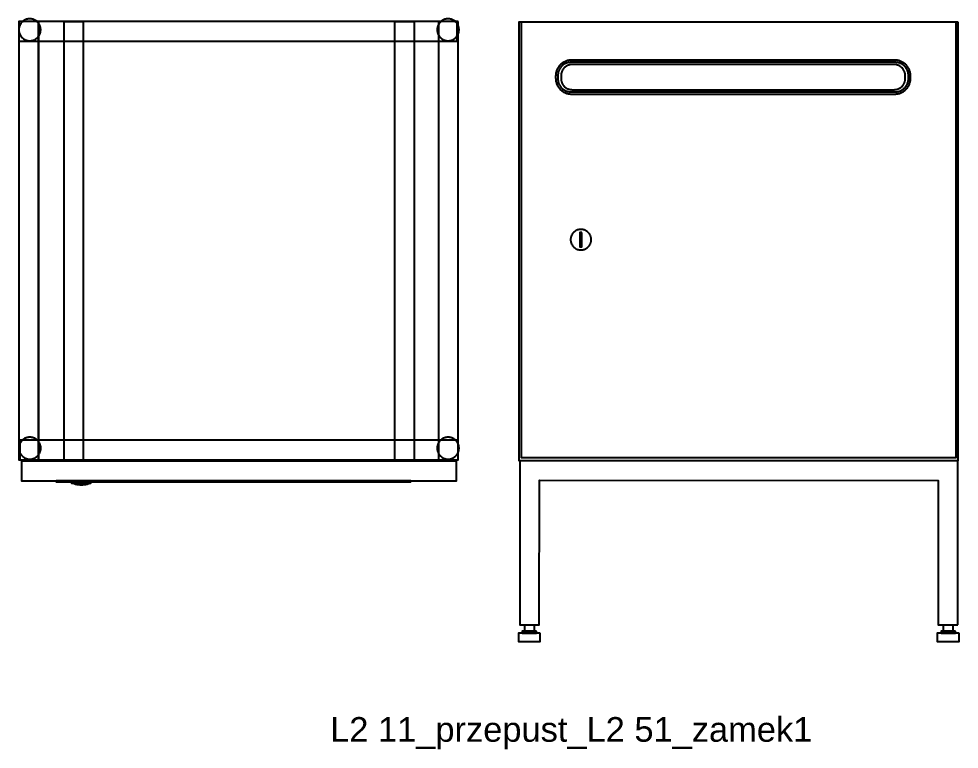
# Model space of a CAD drawing. Header units: millimetres. Extents: x 1075 to 13200, y 678 to 7235.
# Drawn here: x 1075 to 1934, y 6562 to 7228 of the extents above; entities that cross this region are included whole.
import ezdxf

# ---------------------------------------------------------------- set-up
doc = ezdxf.new("R2010")
doc.units = ezdxf.units.MM
doc.layers.add('cad-block.com', color=250, linetype='Continuous')
doc.styles.add('Arial', font='arial.ttf')

# ---------------------------------------------------------------- blocks, each defined once
blk = doc.blocks.new('Locker 1_top_dwgmodels.com')
at = {"color": 0}
for points in [[(-180.13, -7.47), (-180.14, -6.95), (-180.18, -6.45), (-180.24, -5.95), (-180.33, -5.45), (-180.44, -4.97), (-180.58, -4.5), (-180.74, -4.03), (-180.92, -3.58), (-181.12, -3.14), (-181.34, -2.7), (-181.58, -2.29), (-181.84, -1.88), (-182.12, -1.49), (-182.41, -1.11), (-182.73, -0.75), (-183.06, -0.4), (-183.41, -0.07), (-183.77, 0.25), (-184.15, 0.54), (-184.54, 0.82), (-184.95, 1.08), (-185.36, 1.32), (-185.8, 1.54), (-186.24, 1.74), (-186.69, 1.92), (-187.16, 2.08), (-187.63, 2.22), (-188.12, 2.33), (-188.61, 2.42), (-189.11, 2.48), (-189.61, 2.52), (-190.13, 2.53), (-190.64, 2.52), (-191.15, 2.48), (-191.65, 2.42), (-192.14, 2.33), (-192.63, 2.22), (-193.1, 2.08), (-193.57, 1.92), (-194.02, 1.74), (-194.46, 1.54), (-194.89, 1.32), (-195.31, 1.08), (-195.72, 0.82), (-196.11, 0.54), (-196.49, 0.25), (-196.85, -0.07), (-197.2, -0.4), (-197.53, -0.75), (-197.84, -1.11), (-198.14, -1.49), (-198.42, -1.88), (-198.68, -2.29), (-198.92, -2.7), (-199.14, -3.14), (-199.34, -3.58), (-199.52, -4.03), (-199.68, -4.5), (-199.81, -4.97), (-199.93, -5.45), (-200.01, -5.95), (-200.08, -6.45), (-200.12, -6.95), (-200.13, -7.47), (-200.12, -7.98), (-200.08, -8.49), (-200.01, -8.99), (-199.93, -9.48), (-199.81, -9.97), (-199.68, -10.44), (-199.52, -10.9), (-199.34, -11.36), (-199.14, -11.8), (-198.92, -12.23), (-198.68, -12.65), (-198.42, -13.06), (-198.14, -13.45), (-197.84, -13.83), (-197.53, -14.19), (-197.2, -14.54), (-196.85, -14.87), (-196.49, -15.18), (-196.11, -15.48), (-195.72, -15.76), (-195.31, -16.02), (-194.89, -16.26), (-194.46, -16.48), (-194.02, -16.68), (-193.57, -16.86), (-193.1, -17.02), (-192.63, -17.15), (-192.14, -17.27), (-191.65, -17.35), (-191.15, -17.42), (-190.64, -17.46), (-190.13, -17.47), (-189.61, -17.46), (-189.11, -17.42), (-188.61, -17.35), (-188.12, -17.27), (-187.63, -17.15), (-187.16, -17.02), (-186.69, -16.86), (-186.24, -16.68), (-185.8, -16.48), (-185.36, -16.26), (-184.95, -16.02), (-184.54, -15.76), (-184.15, -15.48), (-183.77, -15.18), (-183.41, -14.87), (-183.06, -14.54), (-182.73, -14.19), (-182.41, -13.83), (-182.12, -13.45), (-181.84, -13.06), (-181.58, -12.65), (-181.34, -12.23), (-181.12, -11.8), (-180.92, -11.36), (-180.74, -10.9), (-180.58, -10.44), (-180.44, -9.97), (-180.33, -9.48), (-180.24, -8.99), (-180.18, -8.49), (-180.14, -7.98)], [(200.9, 0), (-200.1, 0), (-200.1, -400), (200.9, -400)], [(-182, 0), (-200, 0), (-200, -400), (-182, -400)], [(200, 0), (-200, 0), (-200, -17.8), (200, -17.8)], [(-182.06, 0), (-200, 0), (-200, -399.92), (-182.06, -399.92)], [(201.72, -7.47), (201.71, -6.95), (201.67, -6.45), (201.6, -5.95), (201.52, -5.45), (201.41, -4.97), (201.27, -4.5), (201.11, -4.03), (200.93, -3.58), (200.73, -3.14), (200.51, -2.7), (200.27, -2.29), (200.01, -1.88), (199.73, -1.49), (199.43, -1.11), (199.12, -0.75), (198.79, -0.4), (198.44, -0.07), (198.08, 0.25), (197.7, 0.54), (197.31, 0.82), (196.9, 1.08), (196.48, 1.32), (196.05, 1.54), (195.61, 1.74), (195.16, 1.92), (194.69, 2.08), (194.22, 2.22), (193.73, 2.33), (193.24, 2.42), (192.74, 2.48), (192.23, 2.52), (191.72, 2.53), (191.21, 2.52), (190.7, 2.48), (190.2, 2.42), (189.71, 2.33), (189.22, 2.22), (188.75, 2.08), (188.28, 1.92), (187.83, 1.74), (187.39, 1.54), (186.96, 1.32), (186.54, 1.08), (186.13, 0.82), (185.74, 0.54), (185.36, 0.25), (185, -0.07), (184.65, -0.4), (184.32, -0.75), (184, -1.11), (183.71, -1.49), (183.43, -1.88), (183.17, -2.29), (182.93, -2.7), (182.71, -3.14), (182.51, -3.58), (182.33, -4.03), (182.17, -4.5), (182.04, -4.97), (181.92, -5.45), (181.84, -5.95), (181.77, -6.45), (181.73, -6.95), (181.72, -7.47), (181.73, -7.98), (181.77, -8.49), (181.84, -8.99), (181.92, -9.48), (182.04, -9.97), (182.17, -10.44), (182.33, -10.9), (182.51, -11.36), (182.71, -11.8), (182.93, -12.23), (183.17, -12.65), (183.43, -13.06), (183.71, -13.45), (184, -13.83), (184.32, -14.19), (184.65, -14.54), (185, -14.87), (185.36, -15.18), (185.74, -15.48), (186.13, -15.76), (186.54, -16.02), (186.96, -16.26), (187.39, -16.48), (187.83, -16.68), (188.28, -16.86), (188.75, -17.02), (189.22, -17.15), (189.71, -17.27), (190.2, -17.35), (190.7, -17.42), (191.21, -17.46), (191.72, -17.47), (192.23, -17.46), (192.74, -17.42), (193.24, -17.35), (193.73, -17.27), (194.22, -17.15), (194.69, -17.02), (195.16, -16.86), (195.61, -16.68), (196.05, -16.48), (196.48, -16.26), (196.9, -16.02), (197.31, -15.76), (197.7, -15.48), (198.08, -15.18), (198.44, -14.87), (198.79, -14.54), (199.12, -14.19), (199.43, -13.83), (199.73, -13.45), (200.01, -13.06), (200.27, -12.65), (200.51, -12.23), (200.73, -11.8), (200.93, -11.36), (201.11, -10.9), (201.27, -10.44), (201.41, -9.97), (201.52, -9.48), (201.6, -8.99), (201.67, -8.49), (201.71, -7.98)], [(200.83, 0.06), (182.83, 0.06), (182.83, -399.94), (200.83, -399.94)], [(200.9, 0), (182.9, 0), (182.9, -400), (200.9, -400)], [(-141.08, -0.08), (-159.12, -0.08), (-159.12, -399.9), (-141.08, -399.9)], [(160.92, -0.08), (142.88, -0.08), (142.88, -399.9), (160.92, -399.9)], [(-180.05, -389.31), (-180.06, -388.8), (-180.1, -388.29), (-180.16, -387.79), (-180.25, -387.3), (-180.36, -386.82), (-180.5, -386.34), (-180.66, -385.88), (-180.83, -385.42), (-181.04, -384.98), (-181.26, -384.55), (-181.5, -384.13), (-181.76, -383.73), (-182.04, -383.33), (-182.33, -382.96), (-182.65, -382.59), (-182.98, -382.25), (-183.33, -381.91), (-183.69, -381.6), (-184.07, -381.3), (-184.46, -381.02), (-184.87, -380.76), (-185.28, -380.52), (-185.71, -380.3), (-186.16, -380.1), (-186.61, -379.92), (-187.08, -379.76), (-187.55, -379.63), (-188.03, -379.52), (-188.53, -379.43), (-189.03, -379.37), (-189.53, -379.33), (-190.05, -379.31), (-190.56, -379.33), (-191.07, -379.37), (-191.57, -379.43), (-192.06, -379.52), (-192.55, -379.63), (-193.02, -379.76), (-193.48, -379.92), (-193.94, -380.1), (-194.38, -380.3), (-194.81, -380.52), (-195.23, -380.76), (-195.64, -381.02), (-196.03, -381.3), (-196.41, -381.6), (-196.77, -381.91), (-197.12, -382.25), (-197.45, -382.59), (-197.76, -382.96), (-198.06, -383.33), (-198.34, -383.73), (-198.6, -384.13), (-198.84, -384.55), (-199.06, -384.98), (-199.26, -385.42), (-199.44, -385.88), (-199.6, -386.34), (-199.73, -386.82), (-199.84, -387.3), (-199.93, -387.79), (-200, -388.29), (-200.04, -388.8), (-200.05, -389.31), (-200.04, -389.83), (-200, -390.34), (-199.93, -390.84), (-199.84, -391.33), (-199.73, -391.81), (-199.6, -392.29), (-199.44, -392.75), (-199.26, -393.2), (-199.06, -393.65), (-198.84, -394.08), (-198.6, -394.5), (-198.34, -394.9), (-198.06, -395.3), (-197.76, -395.67), (-197.45, -396.04), (-197.12, -396.38), (-196.77, -396.71), (-196.41, -397.03), (-196.03, -397.33), (-195.64, -397.61), (-195.23, -397.87), (-194.81, -398.11), (-194.38, -398.33), (-193.94, -398.53), (-193.48, -398.71), (-193.02, -398.86), (-192.55, -399), (-192.06, -399.11), (-191.57, -399.2), (-191.07, -399.26), (-190.56, -399.3), (-190.05, -399.31), (-189.53, -399.3), (-189.03, -399.26), (-188.53, -399.2), (-188.03, -399.11), (-187.55, -399), (-187.08, -398.86), (-186.61, -398.71), (-186.16, -398.53), (-185.71, -398.33), (-185.28, -398.11), (-184.87, -397.87), (-184.46, -397.61), (-184.07, -397.33), (-183.69, -397.03), (-183.33, -396.71), (-182.98, -396.38), (-182.65, -396.04), (-182.33, -395.67), (-182.04, -395.3), (-181.76, -394.9), (-181.5, -394.5), (-181.26, -394.08), (-181.04, -393.65), (-180.83, -393.2), (-180.66, -392.75), (-180.5, -392.29), (-180.36, -391.81), (-180.25, -391.33), (-180.16, -390.84), (-180.1, -390.34), (-180.06, -389.83)], [(200.9, -382), (-199.1, -382), (-199.1, -400), (200.9, -400)], [(201.72, -389.31), (201.71, -388.8), (201.67, -388.29), (201.6, -387.79), (201.52, -387.3), (201.41, -386.82), (201.27, -386.34), (201.11, -385.88), (200.93, -385.42), (200.73, -384.98), (200.51, -384.55), (200.27, -384.13), (200.01, -383.73), (199.73, -383.33), (199.43, -382.96), (199.12, -382.59), (198.79, -382.25), (198.44, -381.91), (198.08, -381.6), (197.7, -381.3), (197.31, -381.02), (196.9, -380.76), (196.48, -380.52), (196.05, -380.3), (195.61, -380.1), (195.16, -379.92), (194.69, -379.76), (194.22, -379.63), (193.73, -379.52), (193.24, -379.43), (192.74, -379.37), (192.23, -379.33), (191.72, -379.31), (191.21, -379.33), (190.7, -379.37), (190.2, -379.43), (189.71, -379.52), (189.22, -379.63), (188.75, -379.76), (188.28, -379.92), (187.83, -380.1), (187.39, -380.3), (186.96, -380.52), (186.54, -380.76), (186.13, -381.02), (185.74, -381.3), (185.36, -381.6), (185, -381.91), (184.65, -382.25), (184.32, -382.59), (184, -382.96), (183.71, -383.33), (183.43, -383.73), (183.17, -384.13), (182.93, -384.55), (182.71, -384.98), (182.51, -385.42), (182.33, -385.88), (182.17, -386.34), (182.04, -386.82), (181.92, -387.3), (181.84, -387.79), (181.77, -388.29), (181.73, -388.8), (181.72, -389.31), (181.73, -389.83), (181.77, -390.34), (181.84, -390.84), (181.92, -391.33), (182.04, -391.81), (182.17, -392.29), (182.33, -392.75), (182.51, -393.2), (182.71, -393.65), (182.93, -394.08), (183.17, -394.5), (183.43, -394.9), (183.71, -395.3), (184, -395.67), (184.32, -396.04), (184.65, -396.38), (185, -396.71), (185.36, -397.03), (185.74, -397.33), (186.13, -397.61), (186.54, -397.87), (186.96, -398.11), (187.39, -398.33), (187.83, -398.53), (188.28, -398.71), (188.75, -398.86), (189.22, -399), (189.71, -399.11), (190.2, -399.2), (190.7, -399.26), (191.21, -399.3), (191.72, -399.31), (192.23, -399.3), (192.74, -399.26), (193.24, -399.2), (193.73, -399.11), (194.22, -399), (194.69, -398.86), (195.16, -398.71), (195.61, -398.53), (196.05, -398.33), (196.48, -398.11), (196.9, -397.87), (197.31, -397.61), (197.7, -397.33), (198.08, -397.03), (198.44, -396.71), (198.79, -396.38), (199.12, -396.04), (199.43, -395.67), (199.73, -395.3), (200.01, -394.9), (200.27, -394.5), (200.51, -394.08), (200.73, -393.65), (200.93, -393.2), (201.11, -392.75), (201.27, -392.29), (201.41, -391.81), (201.52, -391.33), (201.6, -390.84), (201.67, -390.34), (201.71, -389.83)], [(199.33, -401.09), (-197.67, -401.09), (-197.67, -419.09), (199.33, -419.09)], [(157.83, -419.06), (-166.15, -419.06), (-166.15, -419.52), (-166.15, -419.55), (-166.15, -419.58), (-166.14, -419.6), (-166.14, -419.63), (-166.13, -419.65), (-166.12, -419.68), (-166.12, -419.7), (-166.11, -419.73), (-166.1, -419.75), (-166.09, -419.77), (-166.07, -419.79), (-166.06, -419.81), (-166.04, -419.84), (-166.03, -419.85), (-166.01, -419.87), (-166, -419.89), (-165.98, -419.91), (-165.96, -419.93), (-165.94, -419.94), (-165.92, -419.96), (-165.9, -419.97), (-165.88, -419.98), (-165.85, -419.99), (-165.83, -420), (-165.81, -420.01), (-165.78, -420.02), (-165.76, -420.03), (-165.73, -420.03), (-165.71, -420.04), (-165.68, -420.04), (-165.66, -420.04), (-165.63, -420.04), (157.31, -420.04), (157.34, -420.04), (157.37, -420.04), (157.39, -420.04), (157.42, -420.03), (157.44, -420.03), (157.47, -420.02), (157.49, -420.01), (157.52, -420), (157.54, -419.99), (157.56, -419.98), (157.58, -419.97), (157.6, -419.96), (157.62, -419.94), (157.64, -419.93), (157.66, -419.91), (157.68, -419.89), (157.7, -419.87), (157.72, -419.85), (157.73, -419.84), (157.75, -419.81), (157.76, -419.79), (157.77, -419.77), (157.78, -419.75), (157.79, -419.73), (157.8, -419.7), (157.81, -419.68), (157.82, -419.65), (157.82, -419.63), (157.83, -419.6), (157.83, -419.58), (157.83, -419.55), (157.83, -419.52)], [(-134.37, -420.03), (-151.89, -420.03), (-151.89, -421.18), (-134.37, -421.18)]]:
    blk.add_lwpolyline(points, close=True, dxfattribs=at)
blk.add_lwpolyline([(-150.91, -421.18), (-149.64, -421.64), (-148.35, -422.03), (-147.03, -422.33), (-145.69, -422.54), (-144.34, -422.67), (-142.99, -422.72), (-141.64, -422.68), (-140.3, -422.55), (-138.96, -422.34), (-137.64, -422.04), (-136.34, -421.66), (-135.07, -421.2)], dxfattribs=at)
blk = doc.blocks.new('Locker box 1_front_dwgmodels.com')
at = {"color": 0}
for points in [[(0, 400, 0), (-401, 400, 0), (-401, 0, 0), (0, 0, 0)], [(-2, 400, 0), (-399, 400, 0), (-399, 3, 0), (-2, 3, 0)], [(-43.5, 350.98, 0), (-43.52, 351.73, 0), (-43.58, 352.46, 0), (-43.67, 353.19, 0), (-43.79, 353.9, 0), (-43.96, 354.61, 0), (-44.15, 355.3, 0), (-44.38, 355.97, 0), (-44.64, 356.63, 0), (-44.93, 357.27, 0), (-45.25, 357.9, 0), (-45.6, 358.51, 0), (-45.98, 359.1, 0), (-46.39, 359.66, 0), (-46.82, 360.21, 0), (-47.27, 360.74, 0), (-47.76, 361.24, 0), (-48.26, 361.73, 0), (-48.79, 362.18, 0), (-49.34, 362.61, 0), (-49.91, 363.02, 0), (-50.49, 363.4, 0), (-51.1, 363.75, 0), (-51.73, 364.07, 0), (-52.37, 364.36, 0), (-53.03, 364.62, 0), (-53.71, 364.85, 0), (-54.39, 365.04, 0), (-55.1, 365.2, 0), (-55.81, 365.33, 0), (-56.54, 365.43, 0), (-57.27, 365.48, 0), (-58.02, 365.5, 0), (-352.98, 365.5, 0), (-353.73, 365.48, 0), (-354.46, 365.43, 0), (-355.19, 365.33, 0), (-355.9, 365.2, 0), (-356.61, 365.04, 0), (-357.29, 364.85, 0), (-357.97, 364.62, 0), (-358.63, 364.36, 0), (-359.27, 364.07, 0), (-359.9, 363.75, 0), (-360.51, 363.4, 0), (-361.09, 363.02, 0), (-361.66, 362.61, 0), (-362.21, 362.18, 0), (-362.74, 361.73, 0), (-363.24, 361.24, 0), (-363.73, 360.74, 0), (-364.18, 360.21, 0), (-364.61, 359.66, 0), (-365.02, 359.1, 0), (-365.4, 358.51, 0), (-365.75, 357.9, 0), (-366.07, 357.27, 0), (-366.36, 356.63, 0), (-366.62, 355.97, 0), (-366.85, 355.3, 0), (-367.04, 354.61, 0), (-367.21, 353.9, 0), (-367.33, 353.19, 0), (-367.42, 352.46, 0), (-367.48, 351.73, 0), (-367.5, 350.98, 0), (-367.5, 349.02, 0), (-367.48, 348.27, 0), (-367.42, 347.54, 0), (-367.33, 346.81, 0), (-367.21, 346.1, 0), (-367.04, 345.39, 0), (-366.85, 344.7, 0), (-366.62, 344.03, 0), (-366.36, 343.37, 0), (-366.07, 342.73, 0), (-365.75, 342.1, 0), (-365.4, 341.49, 0), (-365.02, 340.91, 0), (-364.61, 340.34, 0), (-364.18, 339.79, 0), (-363.73, 339.26, 0), (-363.24, 338.76, 0), (-362.74, 338.27, 0), (-362.21, 337.82, 0), (-361.66, 337.39, 0), (-361.09, 336.98, 0), (-360.51, 336.6, 0), (-359.9, 336.25, 0), (-359.27, 335.93, 0), (-358.63, 335.64, 0), (-357.97, 335.38, 0), (-357.29, 335.15, 0), (-356.61, 334.96, 0), (-355.9, 334.8, 0), (-355.19, 334.67, 0), (-354.46, 334.58, 0), (-353.73, 334.52, 0), (-352.98, 334.5, 0), (-58.02, 334.5, 0), (-57.27, 334.52, 0), (-56.54, 334.58, 0), (-55.81, 334.67, 0), (-55.1, 334.8, 0), (-54.39, 334.96, 0), (-53.71, 335.15, 0), (-53.03, 335.38, 0), (-52.37, 335.64, 0), (-51.73, 335.93, 0), (-51.1, 336.25, 0), (-50.49, 336.6, 0), (-49.91, 336.98, 0), (-49.34, 337.39, 0), (-48.79, 337.82, 0), (-48.26, 338.27, 0), (-47.76, 338.76, 0), (-47.27, 339.26, 0), (-46.82, 339.79, 0), (-46.39, 340.34, 0), (-45.98, 340.91, 0), (-45.6, 341.49, 0), (-45.25, 342.1, 0), (-44.93, 342.73, 0), (-44.64, 343.37, 0), (-44.38, 344.03, 0), (-44.15, 344.7, 0), (-43.96, 345.39, 0), (-43.79, 346.1, 0), (-43.67, 346.81, 0), (-43.58, 347.54, 0), (-43.52, 348.27, 0), (-43.5, 349.02, 0)], [(-45.5, 351.5, 0), (-45.52, 352.12, 0), (-45.56, 352.73, 0), (-45.64, 353.33, 0), (-45.74, 353.92, 0), (-45.88, 354.5, 0), (-46.04, 355.07, 0), (-46.23, 355.62, 0), (-46.44, 356.17, 0), (-46.68, 356.7, 0), (-46.95, 357.22, 0), (-47.24, 357.72, 0), (-47.55, 358.21, 0), (-47.89, 358.68, 0), (-48.24, 359.13, 0), (-48.62, 359.57, 0), (-49.02, 359.98, 0), (-49.43, 360.38, 0), (-49.87, 360.76, 0), (-50.32, 361.11, 0), (-50.79, 361.45, 0), (-51.28, 361.76, 0), (-51.78, 362.05, 0), (-52.3, 362.32, 0), (-52.83, 362.56, 0), (-53.38, 362.77, 0), (-53.93, 362.96, 0), (-54.5, 363.12, 0), (-55.08, 363.26, 0), (-55.67, 363.36, 0), (-56.27, 363.44, 0), (-56.88, 363.48, 0), (-57.5, 363.5, 0), (-353.5, 363.5, 0), (-354.12, 363.48, 0), (-354.73, 363.44, 0), (-355.33, 363.36, 0), (-355.92, 363.26, 0), (-356.5, 363.12, 0), (-357.07, 362.96, 0), (-357.62, 362.77, 0), (-358.17, 362.56, 0), (-358.7, 362.32, 0), (-359.22, 362.05, 0), (-359.72, 361.76, 0), (-360.21, 361.45, 0), (-360.68, 361.11, 0), (-361.13, 360.76, 0), (-361.57, 360.38, 0), (-361.98, 359.98, 0), (-362.38, 359.57, 0), (-362.76, 359.13, 0), (-363.11, 358.68, 0), (-363.45, 358.21, 0), (-363.76, 357.72, 0), (-364.05, 357.22, 0), (-364.32, 356.7, 0), (-364.56, 356.17, 0), (-364.77, 355.62, 0), (-364.96, 355.07, 0), (-365.12, 354.5, 0), (-365.26, 353.92, 0), (-365.36, 353.33, 0), (-365.44, 352.73, 0), (-365.48, 352.12, 0), (-365.5, 351.5, 0), (-365.5, 348.5, 0), (-365.48, 347.88, 0), (-365.44, 347.27, 0), (-365.36, 346.67, 0), (-365.26, 346.08, 0), (-365.12, 345.5, 0), (-364.96, 344.93, 0), (-364.77, 344.38, 0), (-364.56, 343.83, 0), (-364.32, 343.3, 0), (-364.05, 342.78, 0), (-363.76, 342.28, 0), (-363.45, 341.79, 0), (-363.11, 341.32, 0), (-362.76, 340.87, 0), (-362.38, 340.43, 0), (-361.98, 340.02, 0), (-361.57, 339.62, 0), (-361.13, 339.24, 0), (-360.68, 338.89, 0), (-360.21, 338.55, 0), (-359.72, 338.24, 0), (-359.22, 337.95, 0), (-358.7, 337.68, 0), (-358.17, 337.44, 0), (-357.62, 337.23, 0), (-357.07, 337.04, 0), (-356.5, 336.88, 0), (-355.92, 336.74, 0), (-355.33, 336.64, 0), (-354.73, 336.56, 0), (-354.12, 336.52, 0), (-353.5, 336.5, 0), (-57.5, 336.5, 0), (-56.88, 336.52, 0), (-56.27, 336.56, 0), (-55.67, 336.64, 0), (-55.08, 336.74, 0), (-54.5, 336.88, 0), (-53.93, 337.04, 0), (-53.38, 337.23, 0), (-52.83, 337.44, 0), (-52.3, 337.68, 0), (-51.78, 337.95, 0), (-51.28, 338.24, 0), (-50.79, 338.55, 0), (-50.32, 338.89, 0), (-49.87, 339.24, 0), (-49.43, 339.62, 0), (-49.02, 340.02, 0), (-48.62, 340.43, 0), (-48.24, 340.87, 0), (-47.89, 341.32, 0), (-47.55, 341.79, 0), (-47.24, 342.28, 0), (-46.95, 342.78, 0), (-46.68, 343.3, 0), (-46.44, 343.83, 0), (-46.23, 344.38, 0), (-46.04, 344.93, 0), (-45.88, 345.5, 0), (-45.74, 346.08, 0), (-45.64, 346.67, 0), (-45.56, 347.27, 0), (-45.52, 347.88, 0), (-45.5, 348.5, 0)], [(-48.39, 351.31, 0), (-48.4, 351.83, 0), (-48.44, 352.34, 0), (-48.51, 352.85, 0), (-48.6, 353.35, 0), (-48.71, 353.84, 0), (-48.85, 354.33, 0), (-49.01, 354.8, 0), (-49.19, 355.26, 0), (-49.39, 355.71, 0), (-49.62, 356.15, 0), (-49.86, 356.57, 0), (-50.13, 356.99, 0), (-50.41, 357.39, 0), (-50.71, 357.77, 0), (-51.03, 358.14, 0), (-51.37, 358.49, 0), (-51.72, 358.83, 0), (-52.09, 359.15, 0), (-52.48, 359.45, 0), (-52.88, 359.73, 0), (-53.29, 360, 0), (-53.71, 360.24, 0), (-54.15, 360.47, 0), (-54.6, 360.67, 0), (-55.06, 360.85, 0), (-55.54, 361.01, 0), (-56.02, 361.15, 0), (-56.51, 361.26, 0), (-57.01, 361.35, 0), (-57.52, 361.42, 0), (-58.03, 361.46, 0), (-58.56, 361.47, 0), (-352.44, 361.47, 0), (-352.97, 361.46, 0), (-353.48, 361.42, 0), (-353.99, 361.35, 0), (-354.49, 361.26, 0), (-354.98, 361.15, 0), (-355.46, 361.01, 0), (-355.94, 360.85, 0), (-356.4, 360.67, 0), (-356.85, 360.47, 0), (-357.29, 360.24, 0), (-357.71, 360, 0), (-358.12, 359.73, 0), (-358.52, 359.45, 0), (-358.91, 359.15, 0), (-359.28, 358.83, 0), (-359.63, 358.49, 0), (-359.97, 358.14, 0), (-360.29, 357.77, 0), (-360.59, 357.39, 0), (-360.87, 356.99, 0), (-361.14, 356.57, 0), (-361.38, 356.15, 0), (-361.61, 355.71, 0), (-361.81, 355.26, 0), (-361.99, 354.8, 0), (-362.15, 354.33, 0), (-362.29, 353.84, 0), (-362.4, 353.35, 0), (-362.49, 352.85, 0), (-362.56, 352.34, 0), (-362.6, 351.83, 0), (-362.61, 351.31, 0), (-362.61, 348.69, 0), (-362.6, 348.17, 0), (-362.56, 347.66, 0), (-362.49, 347.15, 0), (-362.4, 346.65, 0), (-362.29, 346.16, 0), (-362.15, 345.67, 0), (-361.99, 345.2, 0), (-361.81, 344.74, 0), (-361.61, 344.29, 0), (-361.38, 343.85, 0), (-361.14, 343.43, 0), (-360.87, 343.01, 0), (-360.59, 342.61, 0), (-360.29, 342.23, 0), (-359.97, 341.86, 0), (-359.63, 341.51, 0), (-359.28, 341.17, 0), (-358.91, 340.85, 0), (-358.52, 340.55, 0), (-358.12, 340.27, 0), (-357.71, 340, 0), (-357.29, 339.76, 0), (-356.85, 339.53, 0), (-356.4, 339.33, 0), (-355.94, 339.15, 0), (-355.46, 338.99, 0), (-354.98, 338.85, 0), (-354.49, 338.74, 0), (-353.99, 338.65, 0), (-353.48, 338.58, 0), (-352.97, 338.54, 0), (-352.44, 338.53, 0), (-58.56, 338.53, 0), (-58.03, 338.54, 0), (-57.52, 338.58, 0), (-57.01, 338.65, 0), (-56.51, 338.74, 0), (-56.02, 338.85, 0), (-55.54, 338.99, 0), (-55.06, 339.15, 0), (-54.6, 339.33, 0), (-54.15, 339.53, 0), (-53.71, 339.76, 0), (-53.29, 340, 0), (-52.88, 340.27, 0), (-52.48, 340.55, 0), (-52.09, 340.85, 0), (-51.72, 341.17, 0), (-51.37, 341.51, 0), (-51.03, 341.86, 0), (-50.71, 342.23, 0), (-50.41, 342.61, 0), (-50.13, 343.01, 0), (-49.86, 343.43, 0), (-49.62, 343.85, 0), (-49.39, 344.29, 0), (-49.19, 344.74, 0), (-49.01, 345.2, 0), (-48.85, 345.67, 0), (-48.71, 346.16, 0), (-48.6, 346.65, 0), (-48.51, 347.15, 0), (-48.44, 347.66, 0), (-48.4, 348.17, 0), (-48.39, 348.69, 0)], [(-335.05, 201.65, 0.48), (-335.06, 202.14, 0.48), (-335.1, 202.61, 0.48), (-335.16, 203.08, 0.48), (-335.24, 203.55, 0.48), (-335.35, 204, 0.48), (-335.47, 204.45, 0.48), (-335.62, 204.89, 0.48), (-335.79, 205.31, 0.48), (-335.98, 205.73, 0.48), (-336.19, 206.13, 0.48), (-336.41, 206.53, 0.48), (-336.66, 206.91, 0.48), (-336.92, 207.28, 0.48), (-337.2, 207.63, 0.48), (-337.5, 207.97, 0.48), (-337.81, 208.3, 0.48), (-338.13, 208.61, 0.48), (-338.47, 208.91, 0.48), (-338.83, 209.19, 0.48), (-339.2, 209.45, 0.48), (-339.58, 209.7, 0.48), (-339.97, 209.92, 0.48), (-340.38, 210.13, 0.48), (-340.8, 210.32, 0.48), (-341.22, 210.49, 0.48), (-341.66, 210.63, 0.48), (-342.11, 210.76, 0.48), (-342.56, 210.87, 0.48), (-343.02, 210.95, 0.48), (-343.49, 211.01, 0.48), (-343.97, 211.05, 0.48), (-344.46, 211.06, 0.48), (-344.94, 211.05, 0.48), (-345.42, 211.01, 0.48), (-345.89, 210.95, 0.48), (-346.35, 210.87, 0.48), (-346.8, 210.76, 0.48), (-347.25, 210.63, 0.48), (-347.69, 210.49, 0.48), (-348.11, 210.32, 0.48), (-348.53, 210.13, 0.48), (-348.94, 209.92, 0.48), (-349.33, 209.7, 0.48), (-349.71, 209.45, 0.48), (-350.08, 209.19, 0.48), (-350.43, 208.91, 0.48), (-350.78, 208.61, 0.48), (-351.1, 208.3, 0.48), (-351.41, 207.97, 0.48), (-351.71, 207.63, 0.48), (-351.99, 207.28, 0.48), (-352.25, 206.91, 0.48), (-352.5, 206.53, 0.48), (-352.72, 206.13, 0.48), (-352.93, 205.73, 0.48), (-353.12, 205.31, 0.48), (-353.29, 204.89, 0.48), (-353.44, 204.45, 0.48), (-353.56, 204, 0.48), (-353.67, 203.55, 0.48), (-353.75, 203.08, 0.48), (-353.81, 202.61, 0.48), (-353.85, 202.14, 0.48), (-353.86, 201.65, 0.48), (-353.85, 201.17, 0.48), (-353.81, 200.69, 0.48), (-353.75, 200.22, 0.48), (-353.67, 199.76, 0.48), (-353.56, 199.3, 0.48), (-353.44, 198.86, 0.48), (-353.29, 198.42, 0.48), (-353.12, 197.99, 0.48), (-352.93, 197.58, 0.48), (-352.72, 197.17, 0.48), (-352.5, 196.78, 0.48), (-352.25, 196.4, 0.48), (-351.99, 196.03, 0.48), (-351.71, 195.67, 0.48), (-351.41, 195.33, 0.48), (-351.1, 195.01, 0.48), (-350.78, 194.69, 0.48), (-350.43, 194.4, 0.48), (-350.08, 194.12, 0.48), (-349.71, 193.86, 0.48), (-349.33, 193.61, 0.48), (-348.94, 193.39, 0.48), (-348.53, 193.18, 0.48), (-348.11, 192.99, 0.48), (-347.69, 192.82, 0.48), (-347.25, 192.67, 0.48), (-346.8, 192.55, 0.48), (-346.35, 192.44, 0.48), (-345.89, 192.36, 0.48), (-345.42, 192.3, 0.48), (-344.94, 192.26, 0.48), (-344.46, 192.25, 0.48), (-343.97, 192.26, 0.48), (-343.49, 192.3, 0.48), (-343.02, 192.36, 0.48), (-342.56, 192.44, 0.48), (-342.11, 192.55, 0.48), (-341.66, 192.67, 0.48), (-341.22, 192.82, 0.48), (-340.8, 192.99, 0.48), (-340.38, 193.18, 0.48), (-339.97, 193.39, 0.48), (-339.58, 193.61, 0.48), (-339.2, 193.86, 0.48), (-338.83, 194.12, 0.48), (-338.47, 194.4, 0.48), (-338.13, 194.69, 0.48), (-337.81, 195.01, 0.48), (-337.5, 195.33, 0.48), (-337.2, 195.67, 0.48), (-336.92, 196.03, 0.48), (-336.66, 196.4, 0.48), (-336.41, 196.78, 0.48), (-336.19, 197.17, 0.48), (-335.98, 197.58, 0.48), (-335.79, 197.99, 0.48), (-335.62, 198.42, 0.48), (-335.47, 198.86, 0.48), (-335.35, 199.3, 0.48), (-335.24, 199.76, 0.48), (-335.16, 200.22, 0.48), (-335.1, 200.69, 0.48), (-335.06, 201.17, 0.48)], [(-343.73, 208.13, 0.48), (-345.32, 208.13, 0.48), (-345.32, 195.09, 0.48), (-343.73, 195.09, 0.48)]]:
    blk.add_polyline3d(points, close=True, dxfattribs=at)
blk = doc.blocks.new('Locker 1 base_front_dwgmodels.com')
at = {"color": 0}
for points in [[(8.62, 15.18, 0.05), (8.62, 165.08, -0.05), (-391.18, 164.84, 0.05), (-391.18, 15.18, 0.05), (-373.38, 15.18, 0.05), (-373.24, 147.18, 0.05), (-9.18, 147.04, 0.05), (-9.18, 15.18, 0.05)], [(-375.86, 9.61, 0), (-388.83, 9.61, 0), (-388.83, 7.52, 0), (-375.86, 7.52, 0)], [(-377.76, 15.09, 0), (-386.93, 15.09, 0), (-386.93, 9.61, 0), (-377.76, 9.61, 0)], [(6.49, 9.61, 0), (-6.49, 9.61, 0), (-6.49, 7.52, 0), (6.49, 7.52, 0)], [(4.58, 15.09, 0), (-4.58, 15.09, 0), (-4.58, 9.61, 0), (4.58, 9.61, 0)], [(-372.34, 7.59, 0), (-392.34, 7.59, 0), (-392.34, 0, 0), (-372.34, 0, 0)], [(10, 7.59, 0), (-10, 7.59, 0), (-10, 0, 0), (10, 0, 0)]]:
    blk.add_polyline3d(points, close=True, dxfattribs=at)

msp = doc.modelspace()

# ---------------------------------------------------------------- block references
at = {"layer": 'cad-block.com'}
for name, p in [('Locker 1_top_dwgmodels.com', (1275.4, 7225.54)), ('Locker box 1_front_dwgmodels.com', (1932.81, 6824.88, 0)), ('Locker 1 base_front_dwgmodels.com', (1923.66, 6659.79, 0.24))]:
    msp.add_blockref(name, p, dxfattribs=at)

# ---------------------------------------------------------------- texts
at = {"color": 0, "style": 'Arial'}
msp.add_text('L2 11_przepust_L2 51_zamek1', height=22.4899, dxfattribs=at).set_placement((1359.46, 6568.34))

doc.saveas('drawing.dxf')
